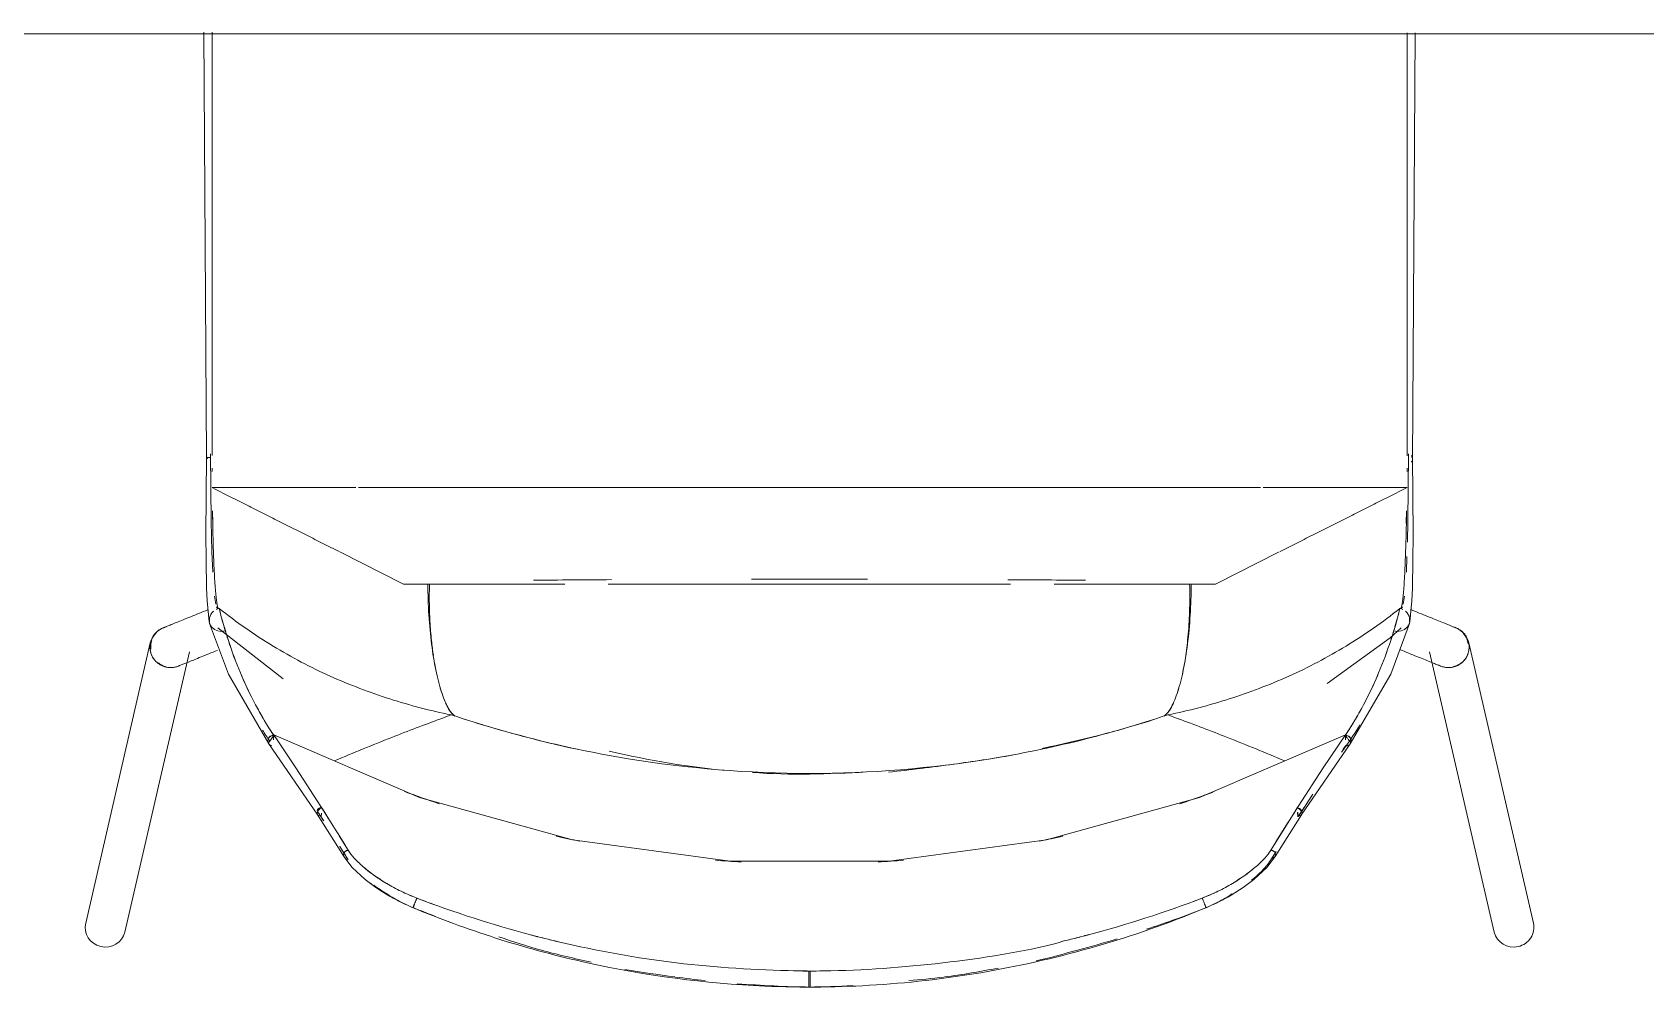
# Model space of a CAD drawing. Header units: millimetres. Extents: x 155920 to 295199, y -4084 to 97293.
# Drawn here: x 189633 to 190260, y 24404 to 24776 of the extents above; entities that cross this region are included whole.
import ezdxf

# ---------------------------------------------------------------- set-up
doc = ezdxf.new("R2010")
doc.units = ezdxf.units.MM
doc.header["$MEASUREMENT"] = 0
doc.layers.add('I-FURN', color=8, linetype='CONTINUOUS', lineweight=9)

msp = doc.modelspace()

# ---------------------------------------------------------------- linework, layer by layer
at = {"layer": 'I-FURN'}
for p, q in [((188965.5, 24775.01), (190905.5, 24775.01)), ((189701.18, 24610.22), (189700.16, 24775.6)), ((190169.82, 24608.79), (190170.85, 24775.42)), ((189701.02, 24595.63), (189701.16, 24610.78)), ((189701.2, 24610.26), (189701.2, 24610.19)), ((189701.2, 24610.19), (189701.35, 24610.13)), ((189701.35, 24610.13), (189701.65, 24610.07)), ((189701.69, 24610.38), (189701.38, 24610.33)), ((189702.14, 24610.43), (189701.69, 24610.38)), ((189702.69, 24610.47), (189702.14, 24610.43)), ((189702.86, 24598.46), (189702.76, 24611.85)), ((190168.24, 24611.85), (190168.14, 24598.47)), ((190169.99, 24595.63), (190169.85, 24610.78)), ((190169.63, 24608.89), (190169.31, 24608.95)), ((190169.36, 24608.63), (190169.66, 24608.69)), ((190169.81, 24608.76), (190169.8, 24608.83)), ((189703.02, 24585.62), (189702.86, 24598.46)), ((189710.55, 24598.72), (189759.22, 24598.72)), ((189770.06, 24598.72), (189827.49, 24598.72)), ((189838.89, 24598.72), (189899.09, 24598.72)), ((189905.59, 24598.72), (189965.74, 24598.72)), ((189972, 24598.72), (190032.08, 24598.72)), ((190043.58, 24598.72), (190100.92, 24598.72)), ((190111.84, 24598.72), (190160.46, 24598.72)), ((190168.14, 24598.47), (190167.99, 24585.61)), ((189700.96, 24580.24), (189701.02, 24595.63)), ((190170.04, 24580.24), (190169.99, 24595.63)), ((189703.27, 24573.8), (189703.02, 24585.62)), ((189703.66, 24584.75), (189703.49, 24589.64)), ((190167.51, 24589.64), (190167.35, 24584.88)), ((190167.35, 24584.88), (190167.35, 24584.75)), ((190167.99, 24585.61), (190167.84, 24577.55)), ((189701.02, 24570.68), (189700.96, 24580.24)), ((190169.99, 24570.68), (190170.04, 24580.24)), ((189703.57, 24565.87), (189703.27, 24573.8)), ((189777.74, 24561.25), (189752.98, 24573.72)), ((190118.02, 24573.72), (190093.26, 24561.25)), ((190167.67, 24571.92), (190167.44, 24565.91)), ((189701.22, 24559.6), (189701.02, 24570.68)), ((190169.78, 24559.6), (190169.99, 24570.68)), ((189701.4, 24554.66), (189701.22, 24559.6)), ((189840.44, 24561.25), (189777.74, 24561.25)), ((189935.5, 24561.25), (189857.19, 24561.25)), ((190013.65, 24561.25), (189935.5, 24561.25)), ((190093.26, 24561.25), (190030.57, 24561.25)), ((190169.6, 24554.66), (190169.78, 24559.6)), ((189702.2, 24546.51), (189701.4, 24554.66)), ((189704.8, 24553.45), (189704.29, 24556.53)), ((190166.72, 24556.54), (190166.2, 24553.45)), ((190168.8, 24546.51), (190169.6, 24554.66)), ((189690.17, 24546.6), (189689.57, 24546.36)), ((189690.79, 24546.85), (189690.17, 24546.6)), ((189691.44, 24547.12), (189690.79, 24546.85)), ((189692.11, 24547.39), (189691.44, 24547.12)), ((189692.81, 24547.67), (189692.11, 24547.39)), ((189693.53, 24547.96), (189692.81, 24547.67)), ((189694.27, 24548.26), (189693.53, 24547.96)), ((189695.03, 24548.57), (189694.27, 24548.26)), ((189695.81, 24548.88), (189695.03, 24548.57)), ((189696.6, 24549.2), (189695.81, 24548.88)), ((189697.41, 24549.53), (189696.6, 24549.2)), ((189698.24, 24549.86), (189697.41, 24549.53)), ((189699.08, 24550.2), (189698.24, 24549.86)), ((189699.93, 24550.55), (189699.08, 24550.2)), ((189700.79, 24550.89), (189699.93, 24550.55)), ((189701.67, 24551.25), (189700.79, 24550.89)), ((189702.57, 24545.53), (189702.2, 24546.51)), ((189702.25, 24547.67), (189702.53, 24548.81)), ((189702.59, 24545.4), (189702.26, 24546.51)), ((189702.53, 24548.81), (189703.1, 24549.85)), ((189705.56, 24551.65), (189705.1, 24552.44)), ((190165.9, 24552.45), (190165.45, 24551.65)), ((190167.91, 24549.85), (190168.48, 24548.81)), ((190168.74, 24546.51), (190168.41, 24545.4)), ((190168.43, 24545.53), (190168.8, 24546.51)), ((190168.48, 24548.81), (190168.76, 24547.67)), ((190169.89, 24551.02), (190169.01, 24551.38)), ((190170.75, 24550.67), (190169.89, 24551.02)), ((190171.61, 24550.33), (190170.75, 24550.67)), ((190172.45, 24549.99), (190171.61, 24550.33)), ((190173.29, 24549.65), (190172.45, 24549.99)), ((190174.1, 24549.32), (190173.29, 24549.65)), ((190174.9, 24549), (190174.1, 24549.32)), ((190175.69, 24548.68), (190174.9, 24549)), ((190176.46, 24548.37), (190175.69, 24548.68)), ((190177.2, 24548.07), (190176.46, 24548.37)), ((190177.93, 24547.78), (190177.2, 24548.07)), ((190178.63, 24547.49), (190177.93, 24547.78)), ((190179.31, 24547.22), (190178.63, 24547.49)), ((190179.97, 24546.95), (190179.31, 24547.22)), ((190180.6, 24546.69), (190179.97, 24546.95)), ((190181.21, 24546.45), (190180.6, 24546.69)), ((190181.79, 24546.22), (190181.21, 24546.45)), ((189679.89, 24540.01), (189680.03, 24540.3)), ((189680.03, 24540.3), (189680.17, 24540.58)), ((189680.17, 24540.58), (189680.33, 24540.86)), ((189680.33, 24540.86), (189680.5, 24541.13)), ((189680.5, 24541.13), (189680.68, 24541.4)), ((189680.68, 24541.4), (189680.87, 24541.66)), ((189680.87, 24541.66), (189681.07, 24541.91)), ((189681.07, 24541.91), (189681.28, 24542.15)), ((189681.28, 24542.15), (189681.5, 24542.38)), ((189681.5, 24542.38), (189681.73, 24542.6)), ((189681.73, 24542.6), (189681.96, 24542.82)), ((189681.96, 24542.82), (189682.21, 24543.02)), ((189682.21, 24543.02), (189682.46, 24543.22)), ((189682.46, 24543.22), (189682.73, 24543.4)), ((189682.73, 24543.4), (189682.99, 24543.58)), ((189682.99, 24543.58), (189683.27, 24543.74)), ((189683.27, 24543.74), (189683.55, 24543.89)), ((189683.55, 24543.89), (189683.84, 24544.03)), ((189683.84, 24544.03), (189684.13, 24544.16)), ((189684.13, 24544.16), (189684.21, 24544.19)), ((189684.22, 24544.2), (189684.21, 24544.19)), ((189684.21, 24544.19), (189684.23, 24544.2)), ((189684.26, 24544.21), (189684.22, 24544.2)), ((189684.23, 24544.2), (189684.28, 24544.22)), ((189684.34, 24544.25), (189684.26, 24544.21)), ((189684.28, 24544.22), (189684.37, 24544.26)), ((189684.45, 24544.29), (189684.34, 24544.25)), ((189684.37, 24544.26), (189684.41, 24544.28)), ((189684.6, 24544.35), (189684.45, 24544.29)), ((189684.78, 24544.42), (189684.6, 24544.35)), ((189685, 24544.51), (189684.78, 24544.42)), ((189685.25, 24544.61), (189685, 24544.51)), ((189685.54, 24544.73), (189685.25, 24544.61)), ((189685.86, 24544.86), (189685.54, 24544.73)), ((189686.21, 24545), (189685.86, 24544.86)), ((189686.6, 24545.16), (189686.21, 24545)), ((189687.02, 24545.33), (189686.6, 24545.16)), ((189687.47, 24545.51), (189687.02, 24545.33)), ((189687.95, 24545.71), (189687.47, 24545.51)), ((189688.46, 24545.91), (189687.95, 24545.71)), ((189689.01, 24546.13), (189688.46, 24545.91)), ((189689.57, 24546.36), (189689.01, 24546.13)), ((189709.67, 24526.21), (189702.38, 24545.96)), ((189702.88, 24545), (189702.57, 24545.53)), ((189703.27, 24544.5), (189702.88, 24545)), ((189704.29, 24543.65), (189703.27, 24544.5)), ((189705.58, 24543.07), (189704.29, 24543.65)), ((189707.05, 24542.87), (189705.58, 24543.07)), ((189705.61, 24544.28), (189731.01, 24524.46)), ((189708.59, 24543.11), (189707.05, 24542.87)), ((190136.64, 24522.63), (190161.19, 24540.37)), ((190161.19, 24540.37), (190165.38, 24544.28)), ((190161.33, 24526.21), (190168.62, 24545.96)), ((190162.41, 24543.11), (190163.95, 24542.87)), ((190163.95, 24542.87), (190165.42, 24543.07)), ((190165.42, 24543.07), (190166.72, 24543.65)), ((190166.72, 24543.65), (190167.73, 24544.5)), ((190167.73, 24544.5), (190168.12, 24545)), ((190168.12, 24545), (190168.43, 24545.53)), ((190182.34, 24545.99), (190181.79, 24546.22)), ((190182.86, 24545.78), (190182.34, 24545.99)), ((190183.36, 24545.58), (190182.86, 24545.78)), ((190183.82, 24545.4), (190183.36, 24545.58)), ((190184.25, 24545.22), (190183.82, 24545.4)), ((190184.65, 24545.06), (190184.25, 24545.22)), ((190185.02, 24544.91), (190184.65, 24545.06)), ((190185.35, 24544.78), (190185.02, 24544.91)), ((190185.65, 24544.66), (190185.35, 24544.78)), ((190185.92, 24544.55), (190185.65, 24544.66)), ((190186.15, 24544.46), (190185.92, 24544.55)), ((190186.34, 24544.38), (190186.15, 24544.46)), ((190186.5, 24544.31), (190186.34, 24544.38)), ((190186.63, 24544.26), (190186.5, 24544.31)), ((190186.59, 24544.28), (190186.69, 24544.23)), ((190186.72, 24544.22), (190186.63, 24544.26)), ((190186.69, 24544.23), (190186.76, 24544.21)), ((190186.77, 24544.2), (190186.72, 24544.22)), ((190186.76, 24544.21), (190186.79, 24544.2)), ((190186.79, 24544.19), (190186.77, 24544.2)), ((190186.79, 24544.2), (190186.79, 24544.19)), ((190186.79, 24544.19), (190187.09, 24544.07)), ((190187.09, 24544.07), (190187.38, 24543.93)), ((190187.38, 24543.93), (190187.66, 24543.78)), ((190187.66, 24543.78), (190187.94, 24543.62)), ((190187.94, 24543.62), (190188.21, 24543.45)), ((190188.21, 24543.45), (190188.47, 24543.27)), ((190188.47, 24543.27), (190188.73, 24543.08)), ((190188.73, 24543.08), (190188.97, 24542.88)), ((190188.97, 24542.88), (190189.21, 24542.66)), ((190189.21, 24542.66), (190189.44, 24542.44)), ((190189.44, 24542.44), (190189.67, 24542.21)), ((190189.67, 24542.21), (190189.88, 24541.97)), ((190189.88, 24541.97), (190190.08, 24541.73)), ((190190.08, 24541.73), (190190.27, 24541.47)), ((190190.27, 24541.47), (190190.46, 24541.21)), ((190190.46, 24541.21), (190190.63, 24540.94)), ((190190.63, 24540.94), (190190.79, 24540.66)), ((190190.79, 24540.66), (190190.94, 24540.38)), ((190190.94, 24540.38), (190191.08, 24540.09)), ((189679.33, 24538.37), (189654.21, 24429.56)), ((189669.41, 24426.05), (189694.53, 24534.86)), ((189679.21, 24536.91), (189679.22, 24537.23)), ((189679.21, 24536.59), (189679.21, 24536.91)), ((189679.22, 24536.27), (189679.21, 24536.59)), ((189679.22, 24537.23), (189679.25, 24537.54)), ((189679.25, 24535.95), (189679.22, 24536.27)), ((189679.25, 24537.54), (189679.28, 24537.86)), ((189679.29, 24535.63), (189679.25, 24535.95)), ((189679.28, 24537.86), (189679.33, 24538.18)), ((189679.34, 24535.31), (189679.29, 24535.63)), ((189679.33, 24538.18), (189679.39, 24538.49)), ((189679.41, 24535), (189679.34, 24535.31)), ((189679.39, 24538.49), (189679.47, 24538.8)), ((189679.49, 24534.69), (189679.41, 24535)), ((189679.47, 24538.8), (189679.56, 24539.11)), ((189679.58, 24534.38), (189679.49, 24534.69)), ((189679.56, 24539.11), (189679.66, 24539.42)), ((189679.68, 24534.08), (189679.58, 24534.38)), ((189679.66, 24539.42), (189679.77, 24539.72)), ((189679.79, 24533.78), (189679.68, 24534.08)), ((189679.77, 24539.72), (189679.89, 24540.01)), ((189700.54, 24533.54), (189701.31, 24533.85)), ((189701.31, 24533.85), (189702.09, 24534.16)), ((189702.09, 24534.16), (189702.89, 24534.49)), ((189702.89, 24534.49), (189703.71, 24534.82)), ((189703.71, 24534.82), (189704.54, 24535.15)), ((189704.54, 24535.15), (189705.39, 24535.49)), ((190165.08, 24535.71), (190165.93, 24535.37)), ((190165.93, 24535.37), (190166.77, 24535.03)), ((190166.77, 24535.03), (190167.6, 24534.69)), ((190167.6, 24534.69), (190168.41, 24534.37)), ((190168.41, 24534.37), (190169.2, 24534.04)), ((190169.2, 24534.04), (190169.98, 24533.73)), ((190176.47, 24534.86), (190201.59, 24426.05)), ((190191.08, 24540.09), (190191.2, 24539.8)), ((190191.2, 24539.8), (190191.32, 24539.5)), ((190191.24, 24533.86), (190191.21, 24533.78)), ((190191.36, 24534.16), (190191.24, 24533.86)), ((190191.32, 24539.5), (190191.42, 24539.19)), ((190191.45, 24534.47), (190191.36, 24534.16)), ((190191.42, 24539.19), (190191.51, 24538.89)), ((190191.54, 24534.77), (190191.45, 24534.47)), ((190191.51, 24538.89), (190191.59, 24538.58)), ((190191.61, 24535.08), (190191.54, 24534.77)), ((190191.59, 24538.58), (190191.66, 24538.26)), ((190191.68, 24535.4), (190191.61, 24535.08)), ((190191.66, 24538.26), (190191.71, 24537.95)), ((190216.8, 24429.56), (190191.67, 24538.37)), ((190191.72, 24535.72), (190191.68, 24535.4)), ((190191.71, 24537.95), (190191.75, 24537.63)), ((190191.76, 24536.03), (190191.72, 24535.72)), ((190191.75, 24537.63), (190191.78, 24537.31)), ((190191.78, 24536.35), (190191.76, 24536.03)), ((190191.78, 24537.31), (190191.79, 24536.99)), ((190191.79, 24536.67), (190191.78, 24536.35)), ((190191.79, 24536.99), (190191.79, 24536.67)), ((189679.82, 24533.7), (189679.79, 24533.78)), ((189679.95, 24533.41), (189679.82, 24533.7)), ((189680.09, 24533.12), (189679.95, 24533.41)), ((189680.24, 24532.84), (189680.09, 24533.12)), ((189680.41, 24532.56), (189680.24, 24532.84)), ((189680.58, 24532.29), (189680.41, 24532.56)), ((189680.77, 24532.03), (189680.58, 24532.29)), ((189680.96, 24531.78), (189680.77, 24532.03)), ((189681.17, 24531.53), (189680.96, 24531.78)), ((189681.38, 24531.3), (189681.17, 24531.53)), ((189681.6, 24531.07), (189681.38, 24531.3)), ((189681.84, 24530.85), (189681.6, 24531.07)), ((189682.08, 24530.64), (189681.84, 24530.85)), ((189682.33, 24530.44), (189682.08, 24530.64)), ((189682.59, 24530.25), (189682.33, 24530.44)), ((189682.85, 24530.07), (189682.59, 24530.25)), ((189683.12, 24529.9), (189682.85, 24530.07)), ((189683.4, 24529.74), (189683.12, 24529.9)), ((189683.69, 24529.59), (189683.4, 24529.74)), ((189683.98, 24529.46), (189683.69, 24529.59)), ((189684.27, 24529.34), (189683.98, 24529.46)), ((189684.57, 24529.22), (189684.27, 24529.34)), ((189684.87, 24529.13), (189684.57, 24529.22)), ((189685.18, 24529.04), (189684.87, 24529.13)), ((189685.49, 24528.96), (189685.18, 24529.04)), ((189685.81, 24528.9), (189685.49, 24528.96)), ((189686.12, 24528.85), (189685.81, 24528.9)), ((189686.44, 24528.81), (189686.12, 24528.85)), ((189686.76, 24528.79), (189686.44, 24528.81)), ((189687.08, 24528.78), (189686.76, 24528.79)), ((189687.4, 24528.78), (189687.08, 24528.78)), ((189687.72, 24528.79), (189687.4, 24528.78)), ((189688.04, 24528.82), (189687.72, 24528.79)), ((189688.36, 24528.86), (189688.04, 24528.82)), ((189688.67, 24528.91), (189688.36, 24528.86)), ((189688.99, 24528.98), (189688.67, 24528.91)), ((189689.3, 24529.05), (189688.99, 24528.98)), ((189689.6, 24529.14), (189689.3, 24529.05)), ((189689.91, 24529.25), (189689.6, 24529.14)), ((189690.21, 24529.36), (189689.91, 24529.25)), ((189690.24, 24529.37), (189690.21, 24529.36)), ((189690.21, 24529.36), (189690.22, 24529.37)), ((189690.21, 24529.36), (189690.21, 24529.36)), ((189690.22, 24529.37), (189690.28, 24529.39)), ((189690.3, 24529.4), (189690.24, 24529.37)), ((189690.28, 24529.39), (189690.37, 24529.43)), ((189690.41, 24529.44), (189690.3, 24529.4)), ((189690.37, 24529.43), (189690.49, 24529.48)), ((189690.49, 24529.48), (189690.65, 24529.54)), ((189690.65, 24529.54), (189690.85, 24529.62)), ((189690.85, 24529.62), (189691.08, 24529.71)), ((189691.08, 24529.71), (189691.35, 24529.82)), ((189691.35, 24529.82), (189691.65, 24529.94)), ((189691.65, 24529.94), (189691.98, 24530.08)), ((189691.98, 24530.08), (189692.35, 24530.23)), ((189692.35, 24530.23), (189692.75, 24530.39)), ((189692.75, 24530.39), (189693.18, 24530.56)), ((189693.18, 24530.56), (189693.64, 24530.75)), ((189693.64, 24530.75), (189694.13, 24530.95)), ((189694.13, 24530.95), (189694.66, 24531.16)), ((189694.66, 24531.16), (189695.21, 24531.38)), ((189695.21, 24531.38), (189695.79, 24531.61)), ((189695.79, 24531.61), (189696.39, 24531.86)), ((189696.39, 24531.86), (189697.02, 24532.12)), ((189697.02, 24532.12), (189697.68, 24532.38)), ((189697.68, 24532.38), (189698.36, 24532.66)), ((189698.36, 24532.66), (189699.07, 24532.94)), ((189699.07, 24532.94), (189699.79, 24533.23)), ((189699.79, 24533.23), (189700.54, 24533.54)), ((190169.98, 24533.73), (190170.74, 24533.42)), ((190170.74, 24533.42), (190171.48, 24533.12)), ((190171.48, 24533.12), (190172.2, 24532.83)), ((190172.2, 24532.83), (190172.89, 24532.55)), ((190172.89, 24532.55), (190173.57, 24532.28)), ((190173.57, 24532.28), (190174.22, 24532.02)), ((190174.22, 24532.02), (190174.84, 24531.77)), ((190174.84, 24531.77), (190175.44, 24531.53)), ((190175.44, 24531.53), (190176, 24531.3)), ((190176, 24531.3), (190176.55, 24531.08)), ((190176.55, 24531.08), (190177.06, 24530.87)), ((190177.06, 24530.87), (190177.54, 24530.68)), ((190177.54, 24530.68), (190177.99, 24530.49)), ((190177.99, 24530.49), (190178.41, 24530.33)), ((190178.41, 24530.33), (190178.8, 24530.17)), ((190178.8, 24530.17), (190179.15, 24530.03)), ((190179.15, 24530.03), (190179.47, 24529.9)), ((190179.47, 24529.9), (190179.76, 24529.78)), ((190179.76, 24529.78), (190180.01, 24529.68)), ((190180.01, 24529.68), (190180.23, 24529.59)), ((190180.23, 24529.59), (190180.41, 24529.52)), ((190180.41, 24529.52), (190180.56, 24529.46)), ((190180.56, 24529.46), (190180.67, 24529.41)), ((190180.64, 24529.43), (190180.6, 24529.44)), ((190180.73, 24529.39), (190180.64, 24529.43)), ((190180.67, 24529.41), (190180.75, 24529.38)), ((190180.78, 24529.37), (190180.73, 24529.39)), ((190180.75, 24529.38), (190180.79, 24529.36)), ((190180.8, 24529.36), (190180.78, 24529.37)), ((190180.79, 24529.36), (190180.8, 24529.36)), ((190180.88, 24529.33), (190180.8, 24529.36)), ((190181.18, 24529.22), (190180.88, 24529.33)), ((190181.48, 24529.12), (190181.18, 24529.22)), ((190181.79, 24529.03), (190181.48, 24529.12)), ((190182.1, 24528.96), (190181.79, 24529.03)), ((190182.42, 24528.9), (190182.1, 24528.96)), ((190182.73, 24528.85), (190182.42, 24528.9)), ((190183.05, 24528.81), (190182.73, 24528.85)), ((190183.37, 24528.79), (190183.05, 24528.81)), ((190183.69, 24528.78), (190183.37, 24528.79)), ((190184.01, 24528.78), (190183.69, 24528.78)), ((190184.33, 24528.8), (190184.01, 24528.78)), ((190184.65, 24528.82), (190184.33, 24528.8)), ((190184.97, 24528.86), (190184.65, 24528.82)), ((190185.28, 24528.92), (190184.97, 24528.86)), ((190185.59, 24528.98), (190185.28, 24528.92)), ((190185.9, 24529.06), (190185.59, 24528.98)), ((190186.21, 24529.15), (190185.9, 24529.06)), ((190186.51, 24529.25), (190186.21, 24529.15)), ((190186.81, 24529.37), (190186.51, 24529.25)), ((190187.11, 24529.5), (190186.81, 24529.37)), ((190187.4, 24529.63), (190187.11, 24529.5)), ((190187.68, 24529.78), (190187.4, 24529.63)), ((190187.96, 24529.94), (190187.68, 24529.78)), ((190188.22, 24530.12), (190187.96, 24529.94)), ((190188.49, 24530.3), (190188.22, 24530.12)), ((190188.74, 24530.49), (190188.49, 24530.3)), ((190188.99, 24530.69), (190188.74, 24530.49)), ((190189.23, 24530.91), (190188.99, 24530.69)), ((190189.46, 24531.13), (190189.23, 24530.91)), ((190189.68, 24531.36), (190189.46, 24531.13)), ((190189.89, 24531.6), (190189.68, 24531.36)), ((190190.1, 24531.85), (190189.89, 24531.6)), ((190190.29, 24532.1), (190190.1, 24531.85)), ((190190.47, 24532.37), (190190.29, 24532.1)), ((190190.64, 24532.64), (190190.47, 24532.37)), ((190190.8, 24532.91), (190190.64, 24532.64)), ((190190.95, 24533.2), (190190.8, 24532.91)), ((190191.09, 24533.49), (190190.95, 24533.2)), ((190191.21, 24533.78), (190191.09, 24533.49)), ((189725.42, 24499.15), (189709.67, 24526.21)), ((190145.58, 24499.15), (190161.33, 24526.21)), ((189727.29, 24502.61), (189783.94, 24478.3)), ((189727.29, 24502.61), (189735.92, 24489.84)), ((190087.07, 24478.3), (190143.71, 24502.61)), ((190143.71, 24502.61), (190135.08, 24489.84)), ((189725.02, 24500.45), (189725.09, 24500.92)), ((189725.06, 24499.97), (189725.02, 24500.45)), ((189725.21, 24499.52), (189725.06, 24499.97)), ((189725.09, 24500.92), (189725.27, 24501.37)), ((189727.28, 24502.47), (189725.21, 24499.52)), ((189725.27, 24501.37), (189725.54, 24501.77)), ((189744.47, 24471.44), (189725.42, 24499.14)), ((189725.54, 24501.77), (189725.9, 24502.09)), ((189725.9, 24502.09), (189726.33, 24502.32)), ((189726.33, 24502.32), (189726.8, 24502.45)), ((189726.8, 24502.45), (189727.28, 24502.47)), ((189727.17, 24500.7), (189727.28, 24502.47)), ((189727.28, 24502.48), (189727.18, 24500.7)), ((189727.22, 24500.67), (189727.28, 24502.48)), ((189727.22, 24500.67), (189727.28, 24502.48)), ((190126.54, 24471.44), (190145.58, 24499.14)), ((190142.75, 24496.92), (190143.86, 24498.49)), ((190143.72, 24502.48), (190143.78, 24500.67)), ((190143.83, 24500.7), (190143.72, 24502.48)), ((190143.72, 24502.48), (190143.78, 24500.67)), ((190144.55, 24501.3), (190143.72, 24502.47)), ((190143.72, 24502.47), (190143.83, 24500.7)), ((190143.72, 24502.47), (190144.21, 24502.45)), ((190144.21, 24502.45), (190144.67, 24502.32)), ((190144.67, 24502.32), (190145.1, 24502.09)), ((190145.79, 24499.52), (190144.78, 24500.95)), ((190145.1, 24502.09), (190145.46, 24501.77)), ((190145.46, 24501.77), (190145.74, 24501.37)), ((190145.74, 24501.37), (190145.92, 24500.92)), ((190145.94, 24499.97), (190145.79, 24499.52)), ((190145.92, 24500.92), (190145.99, 24500.45)), ((190145.99, 24500.45), (190145.94, 24499.97)), ((189735.92, 24489.84), (189745.61, 24474.85)), ((190135.08, 24489.84), (190125.4, 24474.85)), ((189783.94, 24478.3), (189843.42, 24461.84)), ((190027.59, 24461.84), (190087.07, 24478.3)), ((190125.46, 24471), (190130.82, 24479.28)), ((189744.23, 24472.44), (189744.24, 24472.03)), ((189754.63, 24455.31), (189744.23, 24471.81)), ((189744.24, 24472.03), (189744.36, 24471.64)), ((189745.55, 24471), (189744.28, 24472.98)), ((189744.54, 24473.25), (189744.34, 24472.86)), ((189744.36, 24471.64), (189744.58, 24471.29)), ((189744.84, 24473.59), (189744.54, 24473.25)), ((189744.58, 24471.29), (189744.89, 24471.03)), ((189745.21, 24473.86), (189744.84, 24473.59)), ((189745.63, 24474.04), (189745.21, 24473.86)), ((189745.61, 24474.85), (189748.99, 24469.48)), ((189746.07, 24474.12), (189745.63, 24474.04)), ((189745.69, 24470.77), (189745.86, 24472.25)), ((190125.4, 24474.85), (190114.76, 24457.84)), ((190116.42, 24455.39), (190126.63, 24471.59)), ((190125.38, 24474.04), (190124.93, 24474.12)), ((190125.02, 24474.25), (190125.46, 24474.17)), ((190125.12, 24472.45), (190125.31, 24470.77)), ((190125.39, 24470.9), (190125.2, 24472.61)), ((190125.8, 24473.86), (190125.38, 24474.04)), ((190125.46, 24474.17), (190125.88, 24473.99)), ((190126.16, 24473.59), (190125.8, 24473.86)), ((190125.88, 24473.99), (190126.25, 24473.73)), ((190126.11, 24471.03), (190126.42, 24471.29)), ((190126.46, 24473.25), (190126.16, 24473.59)), ((190126.51, 24471.43), (190126.2, 24471.16)), ((190126.25, 24473.73), (190126.54, 24473.38)), ((190126.42, 24471.29), (190126.64, 24471.64)), ((190126.67, 24472.86), (190126.46, 24473.25)), ((190126.73, 24471.77), (190126.51, 24471.43)), ((190126.54, 24473.38), (190126.75, 24472.99)), ((190126.64, 24471.64), (190126.76, 24472.03)), ((190126.77, 24472.44), (190126.67, 24472.86)), ((190126.84, 24472.16), (190126.73, 24471.77)), ((190126.75, 24472.99), (190126.85, 24472.58)), ((189746.61, 24469.34), (189745.55, 24471)), ((189752.75, 24463.48), (189756.24, 24457.84)), ((189756.22, 24454.08), (189752.97, 24459.29)), ((189843.42, 24461.84), (189904.62, 24453.53)), ((189966.39, 24453.53), (190027.59, 24461.84)), ((189757.79, 24451.16), (189754.54, 24455.45)), ((189904.62, 24453.53), (189966.39, 24453.53)), ((190113.22, 24451.16), (190116.46, 24455.45)), ((190115.18, 24457.79), (190114.75, 24457.84)), ((190114.76, 24454.05), (190116.81, 24457.33)), ((190115.6, 24457.63), (190115.18, 24457.79)), ((190115.19, 24454.75), (190115.6, 24454.8)), ((190115.97, 24457.39), (190115.6, 24457.63)), ((190115.6, 24454.8), (190115.98, 24454.96)), ((190116.28, 24457.07), (190115.97, 24457.39)), ((190115.98, 24454.96), (190116.28, 24455.2)), ((190116.49, 24456.69), (190116.28, 24457.07)), ((190116.28, 24455.2), (190116.5, 24455.52)), ((190116.61, 24456.29), (190116.49, 24456.69)), ((190116.5, 24455.52), (190116.61, 24455.89)), ((190116.61, 24455.89), (190116.61, 24456.29)), ((189762.88, 24446.46), (189757.79, 24451.16)), ((189767, 24443.37), (189762.88, 24446.46)), ((190104, 24443.37), (190108.13, 24446.46)), ((190108.13, 24446.46), (190113.22, 24451.16)), ((189771.62, 24440.42), (189767, 24443.37)), ((189776.43, 24437.81), (189771.62, 24440.42)), ((190094.57, 24437.81), (190099.38, 24440.42)), ((190099.38, 24440.42), (190104, 24443.37)), ((189781.45, 24435.62), (189781.42, 24435.52)), ((189781.53, 24435.82), (189781.45, 24435.62)), ((189781.65, 24436.11), (189781.53, 24435.82)), ((189781.79, 24436.49), (189781.65, 24436.11)), ((189781.96, 24436.91), (189781.79, 24436.49)), ((189782.14, 24437.37), (189781.96, 24436.91)), ((189782.32, 24437.82), (189782.14, 24437.37)), ((189782.49, 24438.25), (189782.32, 24437.82)), ((189782.64, 24438.63), (189782.49, 24438.25)), ((189782.76, 24438.93), (189782.64, 24438.63)), ((189782.84, 24439.14), (189782.76, 24438.93)), ((189782.88, 24439.25), (189782.84, 24439.14)), ((190088.16, 24439.14), (190088.12, 24439.25)), ((190088.25, 24438.93), (190088.16, 24439.14)), ((190088.37, 24438.63), (190088.25, 24438.93)), ((190088.52, 24438.25), (190088.37, 24438.63)), ((190088.69, 24437.82), (190088.52, 24438.25)), ((190088.87, 24437.37), (190088.69, 24437.82)), ((190089.04, 24436.91), (190088.87, 24437.37)), ((190089.21, 24436.49), (190089.04, 24436.91)), ((190089.36, 24436.11), (190089.21, 24436.49)), ((190089.47, 24435.82), (190089.36, 24436.11)), ((190089.55, 24435.62), (190089.47, 24435.82)), ((190089.59, 24435.52), (190089.55, 24435.62)), ((189935.27, 24410), (189935.28, 24410.49)), ((189935.27, 24409.35), (189935.27, 24410)), ((189935.27, 24408.6), (189935.27, 24409.35)), ((189935.27, 24407.8), (189935.27, 24408.6)), ((189935.28, 24410.49), (189935.28, 24410.8)), ((189935.73, 24410.8), (189935.73, 24410.49)), ((189935.73, 24410.49), (189935.73, 24410)), ((189935.73, 24410), (189935.73, 24409.35)), ((189935.73, 24409.35), (189935.73, 24408.6)), ((189935.73, 24408.6), (189935.73, 24407.8)), ((189935.27, 24406.99), (189935.27, 24407.8)), ((189935.27, 24406.24), (189935.27, 24406.99)), ((189935.27, 24405.59), (189935.27, 24406.24)), ((189935.27, 24405.1), (189935.27, 24405.59)), ((189935.27, 24404.79), (189935.27, 24405.1)), ((189935.27, 24404.68), (189935.27, 24404.79)), ((189935.73, 24407.8), (189935.73, 24406.99)), ((189935.73, 24406.99), (189935.73, 24406.24)), ((189935.73, 24406.24), (189935.73, 24405.59)), ((189935.73, 24405.59), (189935.73, 24405.1)), ((189935.73, 24405.1), (189935.73, 24404.79)), ((189935.73, 24404.79), (189935.73, 24404.68))]:
    msp.add_line(p, q, dxfattribs=at)
for centre, major_axis, ratio, start_param, end_param in [((189686.93, 24536.61), (7.6, -1.75), 0.972413, 2.617994, 4.712389), ((189687.41, 24536.86), (3, -7.42), 0.991026, 2.987513, 3.665191), ((190183.59, 24536.86), (-3, -7.42), 0.991026, 2.094395, 3.295672), ((190184.07, 24536.61), (-7.6, -1.75), 0.972413, 1.570796, 3.665191), ((189687.41, 24536.86), (3, -7.42), 0.991026, 3.98724, 4.45059), ((189687.41, 24536.86), (3, -7.42), 0.991026, 5.235988, 5.472216), ((189661.81, 24427.8), (7.6, -1.75), 0.972413, 3.141593, 4.712389), ((190209.19, 24427.8), (-7.6, -1.75), 0.972413, 1.570796, 3.141593), ((189661.81, 24427.8), (7.6, -1.75), 0.972413, 4.712389, 6.283185), ((190209.19, 24427.8), (-7.6, -1.75), 0.972413, 0, 1.570796)]:
    msp.add_ellipse(centre, major_axis=major_axis, ratio=ratio, start_param=start_param, end_param=end_param, dxfattribs=at)
for points, knots in [([(189703.31, 24775.58), (189703.31, 24767.25), (189703.31, 24715.45), (189703.31, 24663.71), (189703.31, 24620.33)], [-0.589103, -0.589103, -0.589103, -0.589103, -0.5, -0.0351654, -0.0351654, -0.0351654, -0.0351654]), ([(190167.7, 24618.74), (190167.7, 24662.4), (190167.7, 24714.61), (190167.7, 24766.89), (190167.7, 24775.41)], [0.0344067, 0.0344067, 0.0344067, 0.0344067, 0.5, 0.5905534, 0.5905534, 0.5905534, 0.5905534]), ([(189701.32, 24610.6), (189701.25, 24610.64), (189701.09, 24610.77), (189701.21, 24610.9), (189701.35, 24610.99)], [-0.7, -0.7, -0.7, -0.7, -0.6, -0.4, -0.4, -0.4, -0.4]), ([(190169.33, 24611.1), (190169.46, 24611.07), (190169.79, 24610.95), (190169.92, 24610.73), (190169.66, 24610.55), (190169.38, 24610.49)], [-0.7, -0.7, -0.7, -0.7, -0.6, -0.4, -0.2, -0.2, -0.2, -0.2]), ([(189752.68, 24573.87), (189750.59, 24574.92), (189746.4, 24577.03), (189740.12, 24580.19), (189733.85, 24583.35), (189727.64, 24586.47), (189721.5, 24589.56), (189713.36, 24593.66), (189707.32, 24596.7), (189703.33, 24598.71)], [-0.6666667, -0.6666667, -0.6666667, -0.6666667, -0.5833333, -0.5, -0.4166667, -0.3333333, -0.25, -0.1666667, -0.000257, -0.000257, -0.000257, -0.000257]), ([(190167.68, 24598.71), (190163.68, 24596.7), (190157.65, 24593.66), (190149.51, 24589.56), (190143.36, 24586.47), (190137.15, 24583.35), (190130.89, 24580.19), (190124.6, 24577.03), (190120.42, 24574.92), (190118.33, 24573.87)], [-0.999743, -0.999743, -0.999743, -0.999743, -0.8333333, -0.75, -0.6666667, -0.5833333, -0.5, -0.4166667, -0.3333333, -0.3333333, -0.3333333, -0.3333333]), ([(189703.51, 24588.43), (189703.55, 24586.59), (189703.62, 24583.01), (189703.74, 24577.77), (189703.89, 24572.88), (189704.07, 24568.32), (189704.26, 24564.19), (189704.49, 24560.62), (189704.73, 24557.55), (189704.99, 24555.15), (189705.26, 24553.36), (189705.59, 24551.93), (189705.83, 24551.76), (189705.97, 24551.75)], [0.25, 0.25, 0.25, 0.25, 0.3125, 0.375, 0.4375, 0.5, 0.5625, 0.625, 0.6875, 0.75, 0.8125, 0.875, 0.9696726, 0.9696726, 0.9696726, 0.9696726]), ([(190165.03, 24551.66), (190165.18, 24551.63), (190165.42, 24551.97), (190165.74, 24553.35), (190166.02, 24555.15), (190166.27, 24557.55), (190166.52, 24560.62), (190166.74, 24564.19), (190167, 24569.71), (190167.22, 24576.02), (190167.39, 24583.01), (190167.46, 24586.59), (190167.49, 24588.43)], [-0.9696726, -0.9696726, -0.9696726, -0.9696726, -0.875, -0.8125, -0.75, -0.6875, -0.625, -0.5625, -0.5, -0.375, -0.3125, -0.25, -0.25, -0.25, -0.25]), ([(189796.31, 24511.04), (189795.83, 24511.71), (189794.46, 24513.98), (189792.33, 24519.23), (189790.18, 24527.59), (189788.53, 24537.72), (189787.47, 24549.17), (189787.2, 24557.14), (189787.17, 24561.25)], [-0.9192182, -0.9192182, -0.9192182, -0.9192182, -0.8333333, -0.6666667, -0.5, -0.3333333, -0.1666667, 0, 0, 0, 0]), ([(189789.32, 24533.47), (189789.04, 24535.34), (189788.51, 24539.63), (189788.06, 24545.43), (189787.82, 24550.61), (189787.71, 24555.41), (189787.75, 24558.98), (189787.8, 24561.24)], [0.5892526, 0.5892526, 0.5892526, 0.5892526, 0.6785714, 0.7857143, 0.8392857, 0.8928571, 0.9851475, 0.9851475, 0.9851475, 0.9851475]), ([(189912.92, 24563.14), (189920.44, 24563.15), (189935.54, 24563.18), (189950.52, 24563.14), (189958, 24563.1)], [-0.5757065, -0.5757065, -0.5757065, -0.5757065, -0.5, -0.4241652, -0.4241652, -0.4241652, -0.4241652]), ([(190083.83, 24561.25), (190083.8, 24557.14), (190083.53, 24549.18), (190082.48, 24537.73), (190080.83, 24527.61), (190078.68, 24519.24), (190076.54, 24513.99), (190075.17, 24511.71), (190074.69, 24511.04)], [-1, -1, -1, -1, -0.8333333, -0.6666667, -0.5, -0.3333333, -0.1666667, -0.0806272, -0.0806272, -0.0806272, -0.0806272]), ([(190081.68, 24533.46), (190082.07, 24536.07), (190082.75, 24542), (190083.3, 24551.52), (190083.27, 24558.1), (190083.21, 24561.24)], [-0.4106729, -0.4106729, -0.4106729, -0.4106729, -0.2857143, -0.1428571, -0.0148421, -0.0148421, -0.0148421, -0.0148421]), ([(189703.95, 24550.74), (189703.79, 24550.61), (189703.29, 24550.14), (189702.62, 24549.16), (189702.27, 24547.85), (189702.3, 24546.98), (189702.37, 24546.6)], [-0.8461538, -0.8461538, -0.8461538, -0.8461538, -0.8076923, -0.7115385, -0.6153846, -0.5384615, -0.5384615, -0.5384615, -0.5384615]), ([(189706.11, 24551.76), (189707.09, 24547.64), (189709.46, 24539.35), (189714.16, 24526.66), (189718.94, 24516.56), (189722.16, 24510.81), (189723.18, 24509.07)], [-1, -1, -1, -1, -0.75, -0.5, -0.25, -0.1405219, -0.1405219, -0.1405219, -0.1405219]), ([(190164.9, 24551.76), (190163.91, 24547.64), (190161.55, 24539.35), (190156.84, 24526.66), (190151.86, 24516.14), (190148.39, 24510), (190147.11, 24507.87)], [0, 0, 0, 0, 0.25, 0.5, 0.75, 0.8847092, 0.8847092, 0.8847092, 0.8847092]), ([(189714.36, 24526.7), (189712.59, 24530.89), (189710.29, 24536.91), (189708.6, 24542.8), (189708.12, 24544.54)], [-0.4999815, -0.4999815, -0.4999815, -0.4999815, -0.25, -0.1451812, -0.1451812, -0.1451812, -0.1451812]), ([(190162.98, 24544.55), (190162.47, 24542.81), (190160.65, 24536.89), (190158.36, 24530.91), (190156.65, 24526.7)], [0.1451812, 0.1451812, 0.1451812, 0.1451812, 0.25, 0.4999815, 0.4999815, 0.4999815, 0.4999815]), ([(189727.28, 24502.48), (189724.74, 24506.34), (189720.01, 24514.23), (189716.18, 24522.51), (189714.36, 24526.7)], [-0.9999613, -0.9999613, -0.9999613, -0.9999613, -0.75, -0.5, -0.5, -0.5, -0.5]), ([(190156.28, 24525.85), (190154.61, 24521.95), (190150.8, 24513.96), (190146.26, 24506.34), (190143.72, 24502.48)], [0.5170044, 0.5170044, 0.5170044, 0.5170044, 0.75, 0.9999613, 0.9999613, 0.9999613, 0.9999613]), ([(189797.71, 24509.91), (189796.87, 24510.57), (189795.65, 24512.03), (189794.48, 24514.24), (189794.1, 24515.06)], [0, 0, 0, 0, 0.1428571, 0.2159417, 0.2159417, 0.2159417, 0.2159417]), ([(190073.29, 24509.91), (190073.92, 24510.4), (190075.15, 24511.74), (190076.32, 24513.82), (190076.89, 24515.04), (190076.9, 24515.06)], [-1, -1, -1, -1, -0.8928571, -0.7857143, -0.7840531, -0.7840531, -0.7840531, -0.7840531]), ([(189750.82, 24492.52), (189758.26, 24495.69), (189772.05, 24501.35), (189785.83, 24506.55), (189792.18, 24508.9)], [-0.9812423, -0.9812423, -0.9812423, -0.9812423, -0.5, -0.0894127, -0.0894127, -0.0894127, -0.0894127]), ([(189796.33, 24510.43), (189807.53, 24506.67), (189830.17, 24500.07), (189876.48, 24490.55), (189935.5, 24485.75), (189994.51, 24490.55), (190040.82, 24500.07), (190063.46, 24506.67), (190074.68, 24510.43)], [0, 0, 0, 0, 0.125, 0.25, 0.5, 0.75, 0.875, 1, 1, 1, 1]), ([(190078.82, 24508.92), (190085.17, 24506.58), (190098.96, 24501.34), (190112.74, 24495.68), (190120.18, 24492.52)], [-0.9105873, -0.9105873, -0.9105873, -0.9105873, -0.5, -0.0187537, -0.0187537, -0.0187537, -0.0187537]), ([(189725.21, 24499.52), (189725.3, 24499.31), (189725.55, 24498.93), (189726.05, 24498.58), (189726.41, 24498.45), (189726.57, 24498.41)], [-1, -1, -1, -1, -0.7, -0.4, -0.2, -0.2, -0.2, -0.2]), ([(190143.72, 24502.48), (190143.91, 24502.48), (190144.28, 24502.43), (190144.8, 24502.22), (190145.26, 24501.89), (190145.75, 24501.31), (190146.05, 24500.41), (190145.85, 24499.51), (190145.44, 24498.94), (190144.88, 24498.5), (190144.33, 24498.35), (190143.97, 24498.35)], [-1, -1, -1, -1, -0.916667, -0.833333, -0.75, -0.666667, -0.5, -0.333333, -0.25, -0.166667, 0, 0, 0, 0]), ([(190143.98, 24498.36), (190144.45, 24498.36), (190145.06, 24498.58), (190145.58, 24499.12), (190145.73, 24499.38), (190145.79, 24499.52)], [-1, -1, -1, -1, -0.4, -0.2, 0, 0, 0, 0]), ([(190014.3, 24494.81), (190006.72, 24493.43), (189990.78, 24491.09), (189974.65, 24489.02), (189966.21, 24488.19)], [-0.7825093, -0.7825093, -0.7825093, -0.7825093, -0.7, -0.609839, -0.609839, -0.609839, -0.609839]), ([(190079.44, 24475.91), (190082.59, 24476.96), (190087.11, 24478.49), (190091.57, 24480.19), (190092.92, 24480.72)], [-0.11702564, -0.11702564, -0.11702564, -0.11702564, -0.09090909, -0.07954338, -0.07954338, -0.07954338, -0.07954338]), ([(189744.11, 24473.22), (189744.16, 24473.35), (189744.3, 24473.62), (189744.6, 24473.96), (189745.1, 24474.32), (189745.54, 24474.46), (189745.84, 24474.47)], [-0.4166667, -0.4166667, -0.4166667, -0.4166667, -0.3333333, -0.25, -0.1666667, 0, 0, 0, 0]), ([(189756.25, 24457.85), (189754.45, 24460.76), (189750.91, 24466.46), (189747.51, 24471.85), (189745.84, 24474.47)], [0.0046069, 0.0046069, 0.0046069, 0.0046069, 0.5, 1, 1, 1, 1]), ([(190125.02, 24474.25), (190123.38, 24471.67), (190120.02, 24466.35), (190116.53, 24460.73), (190114.75, 24457.84)], [0, 0, 0, 0, 0.5, 0.9997644, 0.9997644, 0.9997644, 0.9997644]), ([(189754.39, 24455.9), (189754.37, 24456.03), (189754.37, 24456.43), (189754.61, 24456.97), (189755.02, 24457.4), (189755.4, 24457.65), (189755.82, 24457.8), (189756.11, 24457.84), (189756.25, 24457.84)], [-0.5833333, -0.5833333, -0.5833333, -0.5833333, -0.5, -0.3333333, -0.25, -0.1666667, -0.0833333, 0, 0, 0, 0]), ([(189756.3, 24457.77), (189756.01, 24457.77), (189755.57, 24457.65), (189755.07, 24457.32), (189754.76, 24457), (189754.54, 24456.62), (189754.42, 24456.22), (189754.43, 24455.95), (189754.45, 24455.82)], [-1, -1, -1, -1, -0.8333333, -0.75, -0.6666667, -0.5833333, -0.5, -0.4166667, -0.4166667, -0.4166667, -0.4166667]), ([(189782.88, 24439.24), (189780.8, 24440.06), (189777.73, 24441.37), (189773.89, 24443.36), (189771.15, 24444.92), (189768.56, 24446.53), (189766.15, 24448.18), (189763.93, 24449.86), (189761.24, 24452.08), (189758.42, 24454.84), (189756.83, 24456.86), (189756.24, 24457.84)], [0, 0, 0, 0, 0.166667, 0.25, 0.333333, 0.416667, 0.5, 0.583333, 0.666667, 0.833333, 1, 1, 1, 1]), ([(190114.76, 24457.84), (190114.17, 24456.86), (190112.59, 24454.84), (190109.77, 24452.08), (190107.07, 24449.85), (190104.85, 24448.18), (190102.44, 24446.53), (190099.85, 24444.91), (190097.11, 24443.35), (190094.6, 24442.06), (190093, 24441.31), (190092.38, 24441.03)], [0, 0, 0, 0, 0.1666667, 0.3333333, 0.4166667, 0.5, 0.5833333, 0.6666667, 0.75, 0.8333333, 0.8844325, 0.8844325, 0.8844325, 0.8844325]), ([(190107.27, 24446.16), (190107.88, 24446.66), (190109.13, 24447.73), (190110.87, 24449.34), (190112.97, 24451.54), (190114.17, 24453.07), (190114.76, 24454.05)], [0.594049, 0.594049, 0.594049, 0.594049, 0.6666667, 0.75, 0.8333333, 1, 1, 1, 1]), ([(190114.75, 24457.84), (190114.89, 24457.84), (190115.18, 24457.8), (190115.6, 24457.65), (190115.98, 24457.4), (190116.39, 24456.97), (190116.69, 24456.3), (190116.59, 24455.63), (190116.3, 24455.2), (190115.99, 24454.95), (190115.62, 24454.79), (190115.34, 24454.76), (190115.19, 24454.76)], [-1, -1, -1, -1, -0.916667, -0.833333, -0.75, -0.666667, -0.5, -0.333333, -0.25, -0.166667, -0.083333, 0, 0, 0, 0]), ([(190107.52, 24446.13), (190108.49, 24446.93), (190110.07, 24448.28), (190111.16, 24449.52), (190111.54, 24450)], [0.5492901, 0.5492901, 0.5492901, 0.5492901, 0.6666667, 0.7441692, 0.7441692, 0.7441692, 0.7441692]), ([(189764.91, 24444.98), (189766.34, 24443.88), (189769.51, 24441.63), (189775.12, 24438.37), (189779.27, 24436.43), (189781.42, 24435.52)], [-0.4938391, -0.4938391, -0.4938391, -0.4938391, -0.3333333, -0.1666667, 0, 0, 0, 0]), ([(189766.23, 24444.23), (189767, 24443.66), (189768.61, 24442.53), (189771.19, 24440.86), (189773.92, 24439.24), (189777.75, 24437.16), (189780.81, 24435.77), (189782.88, 24434.9)], [0.5, 0.5, 0.5, 0.5, 0.5833333, 0.6666667, 0.75, 0.8333333, 1, 1, 1, 1]), ([(190099.82, 24444.93), (190098.05, 24443.87), (190094.29, 24441.82), (190090.2, 24440.06), (190088.12, 24439.25)], [0.6666667, 0.6666667, 0.6666667, 0.6666667, 0.8333333, 0.9999135, 0.9999135, 0.9999135, 0.9999135]), ([(190088.12, 24434.9), (190090.19, 24435.77), (190093.25, 24437.16), (190097.08, 24439.24), (190098.9, 24440.32), (190099.79, 24440.86)], [0, 0, 0, 0, 0.1666667, 0.25, 0.3333333, 0.3333333, 0.3333333, 0.3333333]), ([(189781.45, 24435.51), (189781.46, 24435.53), (189781.48, 24435.6), (189781.56, 24435.81), (189781.68, 24436.11), (189781.87, 24436.62), (189782.16, 24437.38), (189782.45, 24438.14), (189782.65, 24438.65), (189782.77, 24438.95), (189782.85, 24439.16), (189782.88, 24439.23), (189782.88, 24439.25)], [-1, -1, -1, -1, -0.916667, -0.833333, -0.75, -0.666667, -0.5, -0.333333, -0.25, -0.166667, -0.083333, 0, 0, 0, 0]), ([(189782.88, 24434.9), (189793.64, 24430.48), (189815.44, 24422.6), (189860.31, 24410.63), (189909.36, 24404.17), (189961.62, 24404.74), (190004.86, 24409.95), (190047.32, 24419.82), (190074.68, 24429.38), (190088.12, 24434.9)], [0, 0, 0, 0, 0.111111, 0.222222, 0.444444, 0.583333, 0.722222, 0.861111, 1, 1, 1, 1]), ([(190088.12, 24439.25), (190088.13, 24439.21), (190088.2, 24439.05), (190088.35, 24438.65), (190088.55, 24438.14), (190088.84, 24437.38), (190089.13, 24436.62), (190089.33, 24436.11), (190089.48, 24435.71), (190089.54, 24435.54), (190089.55, 24435.51)], [-1, -1, -1, -1, -0.833333, -0.75, -0.666667, -0.5, -0.333333, -0.25, -0.166667, 0, 0, 0, 0]), ([(189850.62, 24414.37), (189844.18, 24415.76), (189832.04, 24418.54), (189820.23, 24422.32), (189814.7, 24424.19)], [0.5416307, 0.5416307, 0.5416307, 0.5416307, 0.6666667, 0.7775097, 0.7775097, 0.7775097, 0.7775097]), ([(189827.08, 24424.99), (189828.9, 24424.51), (189832.53, 24423.59), (189836.17, 24422.68), (189837.98, 24422.23)], [0.29718056, 0.29718056, 0.29718056, 0.29718056, 0.33333333, 0.36907718, 0.36907718, 0.36907718, 0.36907718]), ([(189838, 24422.27), (189853.08, 24418.71), (189883.65, 24413.14), (189914.6, 24411.34), (189930.07, 24411.01)], [0.3692011, 0.3692011, 0.3692011, 0.3692011, 0.6666667, 0.963795, 0.963795, 0.963795, 0.963795]), ([(189940.93, 24410.95), (189956.41, 24411.14), (189987.28, 24413.49), (190018.06, 24418.21), (190033.05, 24422.11)], [-0.9637993, -0.9637993, -0.9637993, -0.9637993, -0.6666667, -0.3692167, -0.3692167, -0.3692167, -0.3692167]), ([(190055.02, 24423.37), (190049.91, 24421.82), (190039.48, 24418.92), (190028.97, 24416.14), (190023.62, 24414.84)], [-0.7681843, -0.7681843, -0.7681843, -0.7681843, -0.6666667, -0.5624253, -0.5624253, -0.5624253, -0.5624253]), ([(190033.02, 24422.27), (190034.83, 24422.7), (190038.48, 24423.56), (190042.09, 24424.55), (190043.9, 24425.07)], [-0.36909277, -0.36909277, -0.36909277, -0.36909277, -0.33333333, -0.29717322, -0.29717322, -0.29717322, -0.29717322])]:
    msp.add_open_spline(points, degree=3, knots=knots, dxfattribs=at)
for points in [[(190167.7, 24761.02), (190167.7, 24756.43), (190167.7, 24751.84), (190167.7, 24747.26)], [(189703.31, 24748.05), (189703.31, 24751.22), (189703.31, 24754.4), (189703.31, 24757.57)], [(189703.31, 24611.13), (189703.31, 24615.23), (189703.31, 24619.32), (189703.31, 24623.42)], [(190167.7, 24621.73), (190167.7, 24618.19), (190167.7, 24614.65), (190167.7, 24611.11)], [(189703.31, 24606.25), (189703.31, 24605.82), (189703.32, 24605.4), (189703.32, 24604.97)], [(190167.68, 24604.99), (190167.69, 24605.41), (190167.69, 24605.83), (190167.69, 24606.25)], [(189703.33, 24598.72), (189705.91, 24598.72), (189708.52, 24598.72), (189711.24, 24598.72)], [(189770.05, 24598.72), (189766.77, 24598.72), (189763.49, 24598.72), (189760.22, 24598.72)], [(189838.87, 24598.72), (189835.07, 24598.72), (189831.29, 24598.72), (189827.52, 24598.72)], [(189905.66, 24598.72), (189903.47, 24598.72), (189901.28, 24598.72), (189899.09, 24598.72)], [(189971.99, 24598.72), (189969.74, 24598.72), (189967.48, 24598.72), (189965.22, 24598.72)], [(190043.57, 24598.72), (190039.75, 24598.72), (190035.93, 24598.72), (190032.1, 24598.72)], [(190110.8, 24598.72), (190107.53, 24598.72), (190104.24, 24598.72), (190100.93, 24598.72)], [(190159.74, 24598.72), (190162.45, 24598.72), (190165.1, 24598.72), (190167.68, 24598.72)], [(189828.17, 24562.73), (189838.23, 24562.81), (189848.35, 24562.89), (189858.51, 24562.96)], [(190012.52, 24562.94), (190022.67, 24562.88), (190032.72, 24562.8), (190042.74, 24562.71)], [(189706.11, 24551.77), (189705.71, 24551.68), (189705.32, 24551.55), (189704.96, 24551.38)], [(189708.01, 24544.59), (189707.31, 24546.99), (189706.68, 24549.38), (189706.11, 24551.76)], [(189796.2, 24510.41), (189788.17, 24512.04), (189772.33, 24516.19), (189749.11, 24524.98), (189726.77, 24536.64), (189712.85, 24546.4), (189706.11, 24551.76)], [(190164.9, 24551.76), (190158.15, 24546.4), (190144.23, 24536.64), (190121.89, 24524.98), (190098.67, 24516.19), (190082.83, 24512.04), (190074.8, 24510.41)], [(190164.9, 24551.76), (190164.33, 24549.38), (190163.69, 24546.99), (190162.99, 24544.59)], [(190166.04, 24551.38), (190165.68, 24551.55), (190165.29, 24551.68), (190164.89, 24551.77)], [(190168.63, 24546.61), (190168.77, 24547.36), (190168.59, 24548.88), (190167.72, 24550.32), (190167.06, 24550.74)], [(189790.61, 24526.24), (189790.31, 24527.65), (189790.02, 24529.12), (189789.76, 24530.67)], [(190080.39, 24526.24), (190080.7, 24527.65), (190080.99, 24529.12), (190081.25, 24530.66)], [(189792.59, 24518.89), (189792.39, 24519.5), (189792.19, 24520.13), (189791.99, 24520.79)], [(190078.41, 24518.9), (190078.62, 24519.5), (190078.82, 24520.14), (190079.01, 24520.8)], [(189796.2, 24510.41), (189794.88, 24509.9), (189793.56, 24509.38), (189792.24, 24508.87)], [(190078.76, 24508.87), (190077.44, 24509.38), (190076.12, 24509.9), (190074.8, 24510.41)], [(189725.76, 24500.18), (189724.79, 24501.6), (189723.85, 24503.03), (189722.94, 24504.47)], [(189725.02, 24506.02), (189725.76, 24504.83), (189726.51, 24503.65), (189727.28, 24502.48)], [(189845.16, 24497.09), (189830.47, 24500.19), (189815.99, 24504.16), (189801.67, 24508.65)], [(190069.34, 24508.62), (190055.06, 24504.03), (190040.55, 24500.43), (190025.86, 24497.41)], [(190146.61, 24507.05), (190145.68, 24505.51), (190144.71, 24503.99), (190143.72, 24502.48)], [(190143.87, 24498.21), (190145.79, 24500.92), (190147.6, 24503.68), (190149.3, 24506.49)], [(189726.5, 24498.42), (189726.32, 24498.47), (189725.99, 24498.61), (189725.56, 24498.94), (189725.26, 24499.37), (189725.07, 24499.87), (189725.03, 24500.41), (189725.14, 24500.95), (189725.38, 24501.46), (189725.74, 24501.89), (189726.2, 24502.22), (189726.73, 24502.43), (189727.1, 24502.48), (189727.28, 24502.48)], [(189904.72, 24488.75), (189888.77, 24489.88), (189873.13, 24492.83), (189857.58, 24496.34)], [(190143.97, 24498.35), (190143.4, 24497.56), (190142.83, 24496.76), (190142.26, 24495.94)], [(189957.6, 24488.23), (189942.88, 24487.48), (189928.02, 24486.95), (189913.36, 24488.04)], [(189778.09, 24480.65), (189782.56, 24479), (189787.06, 24477.42), (189791.58, 24475.9)], [(190131.12, 24479.64), (190129.29, 24476.88), (190127.4, 24473.99), (190125.47, 24471.01)], [(189744.67, 24471.38), (189744.55, 24471.45), (189744.34, 24471.63), (189744.12, 24471.98), (189744.04, 24472.24), (189744.02, 24472.38)], [(189745.53, 24471.02), (189745.1, 24471.68), (189744.67, 24472.34), (189744.24, 24473.01)], [(189745.54, 24471), (189745.93, 24470.4), (189746.32, 24469.8), (189746.7, 24469.2)], [(189752.92, 24459.39), (189753.89, 24457.84), (189754.87, 24456.27), (189755.87, 24454.67)], [(189837.02, 24463.3), (189840.06, 24462.62), (189843.1, 24461.98), (189846.16, 24461.36)], [(190024.85, 24461.37), (190027.9, 24461.98), (190030.94, 24462.63), (190033.98, 24463.32)], [(189899.01, 24453.96), (189902.3, 24453.7), (189905.6, 24453.47), (189908.89, 24453.28)], [(189962.11, 24453.28), (189965.41, 24453.47), (189968.71, 24453.69), (189972, 24453.95)], [(190115.19, 24454.75), (190115.48, 24455.21), (190115.77, 24455.68), (190116.06, 24456.14)], [(189771.17, 24444.93), (189767.63, 24447.05), (189764.16, 24449.39), (189761.96, 24451.53)], [(190109.04, 24451.53), (190106.5, 24449.32), (190103.32, 24447.09), (190099.83, 24444.93)], [(189782.88, 24439.25), (189780.81, 24440.06), (189776.72, 24441.82), (189772.96, 24443.87), (189771.18, 24444.93)], [(190091.53, 24440.65), (190090.41, 24440.16), (190089.27, 24439.69), (190088.12, 24439.24)], [(190089.59, 24435.52), (190091.73, 24436.43), (190095.89, 24438.37), (190099.67, 24440.57), (190101.42, 24441.69)], [(189782.43, 24435.12), (189782.1, 24435.25), (189781.78, 24435.38), (189781.45, 24435.51)], [(189790.15, 24432.14), (189787.71, 24433.06), (189785.28, 24434), (189782.85, 24434.96)], [(189782.88, 24439.25), (189797.37, 24433.69), (189812.11, 24428.94), (189827.07, 24425)], [(189789.35, 24436.82), (189787.19, 24437.61), (189785.03, 24438.41), (189782.88, 24439.24)], [(190043.94, 24425), (190058.9, 24428.94), (190073.63, 24433.69), (190088.12, 24439.25)], [(190088.15, 24434.95), (190080.98, 24432.12), (190073.73, 24429.55), (190066.42, 24427.14)], [(190088.12, 24439.24), (190087.01, 24438.81), (190085.89, 24438.39), (190084.78, 24437.97)], [(190089.55, 24435.51), (190089.09, 24435.33), (190088.62, 24435.14), (190088.16, 24434.96)], [(189838.01, 24422.26), (189834.35, 24423.12), (189830.69, 24423.99), (189827.05, 24424.96)], [(190043.94, 24424.99), (190040.31, 24424.03), (190036.67, 24423.12), (190033.02, 24422.26)], [(189883.09, 24408.64), (189876.64, 24409.52), (189870.18, 24410.44), (189863.75, 24411.52)], [(189894.88, 24407.18), (189891.07, 24407.6), (189887.27, 24408.09), (189883.47, 24408.59)], [(189943.27, 24410.97), (189938.61, 24410.89), (189933.95, 24410.9), (189929.3, 24411.01)], [(189930.12, 24410.95), (189931.99, 24410.92), (189933.86, 24410.91), (189935.73, 24410.91)], [(189935.28, 24410.91), (189937.14, 24410.91), (189939.01, 24410.92), (189940.88, 24410.95)], [(189987.53, 24408.58), (189983.06, 24407.97), (189978.57, 24407.54), (189974.07, 24407.2)], [(190008.87, 24412.04), (190001.91, 24410.74), (189994.94, 24409.47), (189987.91, 24408.63)], [(189935.73, 24404.68), (189926.28, 24404.81), (189916.84, 24405.25), (189907.42, 24406)], [(189952.31, 24405.25), (189946.64, 24404.95), (189940.96, 24404.76), (189935.27, 24404.68)]]:
    msp.add_open_spline(points, degree=3, dxfattribs=at)

doc.saveas('drawing.dxf')
